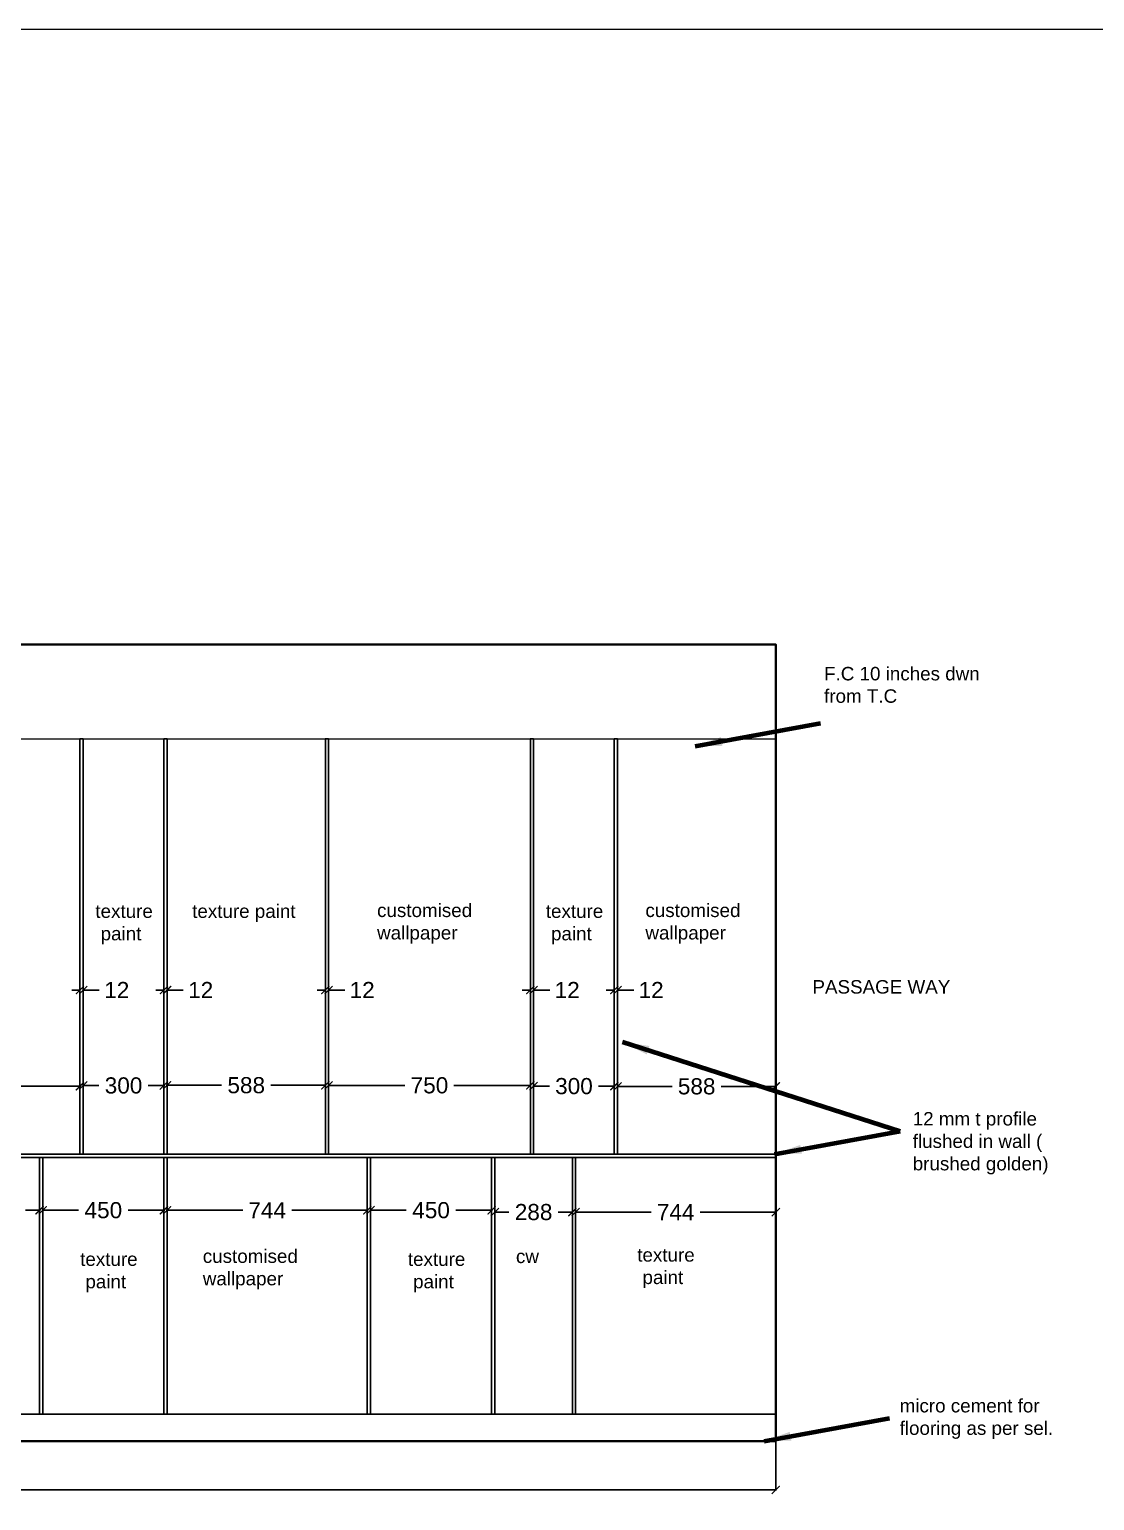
# Model space of a CAD drawing. Header units: millimetres. Extents: x 1464389 to 1998638, y -29162 to 256806.
# Drawn here: x 1543220 to 1547178, y 86248 to 91715 of the extents above; entities that cross this region are included whole.
import ezdxf

# ---------------------------------------------------------------- set-up
doc = ezdxf.new("R2010")
doc.units = ezdxf.units.MM
doc.header["$LTSCALE"] = 15
doc.header["$PDMODE"] = 35
doc.layers.get('0').update_dxf_attribs({"lineweight": 5})
for name, color, linetype, lineweight in [('dimension', 1, 'Continuous', 25), ('false ceiling', 124, 'Continuous', 9), ('leader', 10, 'Continuous', 18), ('LS_DR_TEXT', 7, 'Continuous', 13), ('LS_DR_Wall', 5, 'Continuous', 35)]:
    doc.layers.add(name, color=color, linetype=linetype, lineweight=lineweight)
doc.layers.add('Furnitures', color=7, linetype='Continuous', lineweight=25, true_color=0x753b00)
doc.layers.add('LS_DR_Skirting', color=154, linetype='Continuous')
doc.layers.add('Text', color=250, linetype='Continuous')
doc.styles.add('ARIAL', font='arial.ttf')
doc.styles.add('ROMANS', font='romans.shx')
doc.dimstyles.new('MD50', dxfattribs={"dimscale": 50, "dimtxt": 1.9, "dimasz": 1.3, "dimexe": 1.3, "dimexo": 2.38, "dimgap": 1, "dimtad": 1, "dimdec": 0, "dimzin": 3, "dimdsep": 46, "dimtxsty": 'ROMANS', "dimblk": 'OBLIQUE', "dimcen": -1.9, "dimdle": 1.3, "dimclrd": 150, "dimclre": 150, "dimclrt": 256, "dimadec": 0, "dimazin": 0, "dimtfac": 1, "dimtdec": 0, "dimtix": 1, "dimtmove": 2, "dimatfit": 3, "dimfxl": 1, "dimtolj": 1, "dimtzin": 3, "dimarcsym": 0})
doc.dimstyles.new('SC-25', dxfattribs={"dimtxt": 60, "dimasz": 30, "dimexe": 0, "dimexo": 0, "dimgap": 25, "dimtad": 0, "dimdec": 0, "dimzin": 0, "dimdsep": 46, "dimtxsty": 'ARIAL', "dimblk": 'ARCHTICK', "dimcen": 0.09, "dimdle": 3, "dimclrd": 251, "dimclre": 251, "dimclrt": 1, "dimadec": 0, "dimazin": 0, "dimtfac": 1, "dimtdec": 0, "dimtofl": 0, "dimtmove": 0, "dimatfit": 2, "dimfxl": 100, "dimtolj": 1, "dimtzin": 0, "dimarcsym": 0})

# ---------------------------------------------------------------- blocks, each defined once
blk = doc.blocks.new('_Oblique')
at = {"color": 0, "linetype": 'ByBlock', "lineweight": -2}
blk.add_line((-0.5, -0.5), (0.5, 0.5), dxfattribs=at)
blk = doc.blocks.new('_ArchTick')
at = {"color": 0, "linetype": 'ByBlock', "const_width": 0.15}
blk.add_lwpolyline([(-0.5, -0.5), (0.5, 0.5)], dxfattribs=at)
blk = doc.blocks.new('*D2272')
at = {"layer": 'Defpoints', "color": 0, "ltscale": 0.25, "transparency": 16777216}
for p in [(1542657.5, 87763.8), (1543407.5, 87788), (1543407.5, 87776.2)]:
    blk.add_point(p, dxfattribs=at)
at = {"layer": 'dimension', "color": 251, "lineweight": -2, "ltscale": 0.25, "transparency": 16777216}
for p, q in [((1542654.5, 87788), (1542941.5, 87788)), ((1542657.5, 87763.8), (1542657.5, 87788)), ((1543410.5, 87788), (1543123.4, 87788)), ((1543407.5, 87776.2), (1543407.5, 87788))]:
    blk.add_line(p, q, dxfattribs=at)
at = {"layer": 'dimension', "color": 251, "lineweight": -2, "ltscale": 0.25, "transparency": 16777216, "xscale": 30, "yscale": 30, "zscale": 30, "rotation": 180}
blk.add_blockref('_ArchTick', (1542657.5, 87788), dxfattribs=at)
at = {"layer": 'dimension', "color": 251, "lineweight": -2, "ltscale": 0.25, "transparency": 16777216, "xscale": 30, "yscale": 30, "zscale": 30}
blk.add_blockref('_ArchTick', (1543407.5, 87788), dxfattribs=at)
at = {"layer": 'dimension', "color": 1, "ltscale": 0.25, "transparency": 16777216, "insert": (1543032.5, 87788), "char_height": 60, "attachment_point": 5, "style": 'ARIAL'}
blk.add_mtext('\\A1;750', dxfattribs=at)
blk = doc.blocks.new('*D2273')
at = {"layer": 'Defpoints', "color": 0, "ltscale": 0.25, "transparency": 16777216}
for p in [(1543419.5, 87764.6), (1543719.5, 87790.6), (1543719.5, 87764.6)]:
    blk.add_point(p, dxfattribs=at)
at = {"layer": 'dimension', "color": 251, "lineweight": -2, "ltscale": 0.25, "transparency": 16777216}
for p, q in [((1543416.5, 87790.6), (1543478.3, 87790.6)), ((1543419.5, 87764.6), (1543419.5, 87790.6)), ((1543722.5, 87790.6), (1543660.6, 87790.6)), ((1543719.5, 87764.6), (1543719.5, 87790.6))]:
    blk.add_line(p, q, dxfattribs=at)
at = {"layer": 'dimension', "color": 251, "lineweight": -2, "ltscale": 0.25, "transparency": 16777216, "xscale": 30, "yscale": 30, "zscale": 30, "rotation": 180}
blk.add_blockref('_ArchTick', (1543419.5, 87790.6), dxfattribs=at)
at = {"layer": 'dimension', "color": 251, "lineweight": -2, "ltscale": 0.25, "transparency": 16777216, "xscale": 30, "yscale": 30, "zscale": 30}
blk.add_blockref('_ArchTick', (1543719.5, 87790.6), dxfattribs=at)
at = {"layer": 'dimension', "color": 1, "ltscale": 0.25, "transparency": 16777216, "insert": (1543569.5, 87790.6), "char_height": 60, "attachment_point": 5, "style": 'ARIAL'}
blk.add_mtext('\\A1;300', dxfattribs=at)
blk = doc.blocks.new('*D2274')
at = {"layer": 'Defpoints', "color": 0, "ltscale": 0.25, "transparency": 16777216}
for p in [(1543731.5, 87760.5), (1544319.5, 87791.5), (1544319.5, 87760.5)]:
    blk.add_point(p, dxfattribs=at)
at = {"layer": 'dimension', "color": 251, "lineweight": -2, "ltscale": 0.25, "transparency": 16777216}
for p, q in [((1543728.5, 87791.5), (1543934.1, 87791.5)), ((1543731.5, 87760.5), (1543731.5, 87791.5)), ((1544322.5, 87791.5), (1544116.8, 87791.5)), ((1544319.5, 87760.5), (1544319.5, 87791.5))]:
    blk.add_line(p, q, dxfattribs=at)
at = {"layer": 'dimension', "color": 251, "lineweight": -2, "ltscale": 0.25, "transparency": 16777216, "xscale": 30, "yscale": 30, "zscale": 30, "rotation": 180}
blk.add_blockref('_ArchTick', (1543731.5, 87791.5), dxfattribs=at)
at = {"layer": 'dimension', "color": 251, "lineweight": -2, "ltscale": 0.25, "transparency": 16777216, "xscale": 30, "yscale": 30, "zscale": 30}
blk.add_blockref('_ArchTick', (1544319.5, 87791.5), dxfattribs=at)
at = {"layer": 'dimension', "color": 1, "ltscale": 0.25, "transparency": 16777216, "insert": (1544025.5, 87791.5), "char_height": 60, "attachment_point": 5, "style": 'ARIAL'}
blk.add_mtext('\\A1;588', dxfattribs=at)
blk = doc.blocks.new('*D2275')
at = {"layer": 'Defpoints', "color": 0, "ltscale": 0.25, "transparency": 16777216}
for p in [(1544331.5, 87762.5), (1545081.5, 87791.1), (1545081.5, 87762.5)]:
    blk.add_point(p, dxfattribs=at)
at = {"layer": 'dimension', "color": 251, "lineweight": -2, "ltscale": 0.25, "transparency": 16777216}
for p, q in [((1544328.5, 87791.1), (1544615.5, 87791.1)), ((1544331.5, 87762.5), (1544331.5, 87791.1)), ((1545084.5, 87791.1), (1544797.4, 87791.1)), ((1545081.5, 87762.5), (1545081.5, 87791.1))]:
    blk.add_line(p, q, dxfattribs=at)
at = {"layer": 'dimension', "color": 251, "lineweight": -2, "ltscale": 0.25, "transparency": 16777216, "xscale": 30, "yscale": 30, "zscale": 30, "rotation": 180}
blk.add_blockref('_ArchTick', (1544331.5, 87791.1), dxfattribs=at)
at = {"layer": 'dimension', "color": 251, "lineweight": -2, "ltscale": 0.25, "transparency": 16777216, "xscale": 30, "yscale": 30, "zscale": 30}
blk.add_blockref('_ArchTick', (1545081.5, 87791.1), dxfattribs=at)
at = {"layer": 'dimension', "color": 1, "ltscale": 0.25, "transparency": 16777216, "insert": (1544706.5, 87791.1), "char_height": 60, "attachment_point": 5, "style": 'ARIAL'}
blk.add_mtext('\\A1;750', dxfattribs=at)
blk = doc.blocks.new('*D2276')
at = {"layer": 'Defpoints', "color": 0, "ltscale": 0.25, "transparency": 16777216}
for p in [(1545093.5, 87775.6), (1545393.5, 87788.1), (1545393.5, 87775.6)]:
    blk.add_point(p, dxfattribs=at)
at = {"layer": 'dimension', "color": 251, "lineweight": -2, "ltscale": 0.25, "transparency": 16777216}
for p, q in [((1545090.5, 87788.1), (1545152.3, 87788.1)), ((1545093.5, 87775.6), (1545093.5, 87788.1)), ((1545396.5, 87788.1), (1545334.6, 87788.1)), ((1545393.5, 87775.6), (1545393.5, 87788.1))]:
    blk.add_line(p, q, dxfattribs=at)
at = {"layer": 'dimension', "color": 251, "lineweight": -2, "ltscale": 0.25, "transparency": 16777216, "xscale": 30, "yscale": 30, "zscale": 30, "rotation": 180}
blk.add_blockref('_ArchTick', (1545093.5, 87788.1), dxfattribs=at)
at = {"layer": 'dimension', "color": 251, "lineweight": -2, "ltscale": 0.25, "transparency": 16777216, "xscale": 30, "yscale": 30, "zscale": 30}
blk.add_blockref('_ArchTick', (1545393.5, 87788.1), dxfattribs=at)
at = {"layer": 'dimension', "color": 1, "ltscale": 0.25, "transparency": 16777216, "insert": (1545243.5, 87788.1), "char_height": 60, "attachment_point": 5, "style": 'ARIAL'}
blk.add_mtext('\\A1;300', dxfattribs=at)
blk = doc.blocks.new('*D2277')
at = {"layer": 'Defpoints', "color": 0, "ltscale": 0.25, "transparency": 16777216}
for p in [(1545993.5, 87821.9), (1545405.5, 87787.3), (1545405.5, 87779)]:
    blk.add_point(p, dxfattribs=at)
at = {"layer": 'dimension', "color": 251, "lineweight": -2, "ltscale": 0.25, "transparency": 16777216}
for p, q in [((1545993.5, 87821.9), (1545993.5, 87787.3)), ((1545402.5, 87787.3), (1545608.1, 87787.3)), ((1545405.5, 87779), (1545405.5, 87787.3)), ((1545996.5, 87787.3), (1545790.8, 87787.3))]:
    blk.add_line(p, q, dxfattribs=at)
at = {"layer": 'dimension', "color": 251, "lineweight": -2, "ltscale": 0.25, "transparency": 16777216, "xscale": 30, "yscale": 30, "zscale": 30, "rotation": 180}
blk.add_blockref('_ArchTick', (1545405.5, 87787.3), dxfattribs=at)
at = {"layer": 'dimension', "color": 251, "lineweight": -2, "ltscale": 0.25, "transparency": 16777216, "xscale": 30, "yscale": 30, "zscale": 30}
blk.add_blockref('_ArchTick', (1545993.5, 87787.3), dxfattribs=at)
at = {"layer": 'dimension', "color": 1, "ltscale": 0.25, "transparency": 16777216, "insert": (1545699.5, 87787.3), "char_height": 60, "attachment_point": 5, "style": 'ARIAL'}
blk.add_mtext('\\A1;588', dxfattribs=at)
blk = doc.blocks.new('*D1628')
at = {"layer": 'Defpoints', "color": 0, "ltscale": 0.25, "transparency": 16777216}
for p in [(1543407.5, 88145.5), (1543419.5, 88145.5), (1543419.5, 88145.5)]:
    blk.add_point(p, dxfattribs=at)
at = {"layer": 'dimension', "color": 251, "lineweight": -2, "ltscale": 0.25, "transparency": 16777216}
for p, q in [((1543407.5, 88145.5), (1543377.5, 88145.5)), ((1543419.5, 88145.5), (1543479.5, 88145.5))]:
    blk.add_line(p, q, dxfattribs=at)
at = {"layer": 'dimension', "color": 251, "lineweight": -2, "ltscale": 0.25, "transparency": 16777216, "xscale": 30, "yscale": 30, "zscale": 30}
blk.add_blockref('_ArchTick', (1543407.5, 88145.5), dxfattribs=at)
at = {"layer": 'dimension', "color": 251, "lineweight": -2, "ltscale": 0.25, "transparency": 16777216, "xscale": 30, "yscale": 30, "zscale": 30, "rotation": 180}
blk.add_blockref('_ArchTick', (1543419.5, 88145.5), dxfattribs=at)
at = {"layer": 'dimension', "color": 1, "ltscale": 0.25, "transparency": 16777216, "insert": (1543544.3, 88145.5), "char_height": 60, "attachment_point": 5, "style": 'ARIAL'}
blk.add_mtext('\\A1;12', dxfattribs=at)
blk = doc.blocks.new('*D1629')
at = {"layer": 'Defpoints', "color": 0, "ltscale": 0.25, "transparency": 16777216}
for p in [(1543719.5, 88145.5), (1543731.5, 88145.5), (1543731.5, 88145.5)]:
    blk.add_point(p, dxfattribs=at)
at = {"layer": 'dimension', "color": 251, "lineweight": -2, "ltscale": 0.25, "transparency": 16777216}
for p, q in [((1543719.5, 88145.5), (1543689.5, 88145.5)), ((1543731.5, 88145.5), (1543791.5, 88145.5))]:
    blk.add_line(p, q, dxfattribs=at)
at = {"layer": 'dimension', "color": 251, "lineweight": -2, "ltscale": 0.25, "transparency": 16777216, "xscale": 30, "yscale": 30, "zscale": 30}
blk.add_blockref('_ArchTick', (1543719.5, 88145.5), dxfattribs=at)
at = {"layer": 'dimension', "color": 251, "lineweight": -2, "ltscale": 0.25, "transparency": 16777216, "xscale": 30, "yscale": 30, "zscale": 30, "rotation": 180}
blk.add_blockref('_ArchTick', (1543731.5, 88145.5), dxfattribs=at)
at = {"layer": 'dimension', "color": 1, "ltscale": 0.25, "transparency": 16777216, "insert": (1543856.3, 88145.5), "char_height": 60, "attachment_point": 5, "style": 'ARIAL'}
blk.add_mtext('\\A1;12', dxfattribs=at)
blk = doc.blocks.new('*D1630')
at = {"layer": 'Defpoints', "color": 0, "ltscale": 0.25, "transparency": 16777216}
for p in [(1544319.5, 88145.5), (1544331.5, 88145.5), (1544331.5, 88145.5)]:
    blk.add_point(p, dxfattribs=at)
at = {"layer": 'dimension', "color": 251, "lineweight": -2, "ltscale": 0.25, "transparency": 16777216}
for p, q in [((1544319.5, 88145.5), (1544289.5, 88145.5)), ((1544331.5, 88145.5), (1544391.5, 88145.5))]:
    blk.add_line(p, q, dxfattribs=at)
at = {"layer": 'dimension', "color": 251, "lineweight": -2, "ltscale": 0.25, "transparency": 16777216, "xscale": 30, "yscale": 30, "zscale": 30}
blk.add_blockref('_ArchTick', (1544319.5, 88145.5), dxfattribs=at)
at = {"layer": 'dimension', "color": 251, "lineweight": -2, "ltscale": 0.25, "transparency": 16777216, "xscale": 30, "yscale": 30, "zscale": 30, "rotation": 180}
blk.add_blockref('_ArchTick', (1544331.5, 88145.5), dxfattribs=at)
at = {"layer": 'dimension', "color": 1, "ltscale": 0.25, "transparency": 16777216, "insert": (1544456.3, 88145.5), "char_height": 60, "attachment_point": 5, "style": 'ARIAL'}
blk.add_mtext('\\A1;12', dxfattribs=at)
blk = doc.blocks.new('*D1631')
at = {"layer": 'Defpoints', "color": 0, "ltscale": 0.25, "transparency": 16777216}
for p in [(1545081.5, 88145.5), (1545093.5, 88145.5), (1545093.5, 88145.5)]:
    blk.add_point(p, dxfattribs=at)
at = {"layer": 'dimension', "color": 251, "lineweight": -2, "ltscale": 0.25, "transparency": 16777216}
for p, q in [((1545081.5, 88145.5), (1545051.5, 88145.5)), ((1545093.5, 88145.5), (1545153.5, 88145.5))]:
    blk.add_line(p, q, dxfattribs=at)
at = {"layer": 'dimension', "color": 251, "lineweight": -2, "ltscale": 0.25, "transparency": 16777216, "xscale": 30, "yscale": 30, "zscale": 30}
blk.add_blockref('_ArchTick', (1545081.5, 88145.5), dxfattribs=at)
at = {"layer": 'dimension', "color": 251, "lineweight": -2, "ltscale": 0.25, "transparency": 16777216, "xscale": 30, "yscale": 30, "zscale": 30, "rotation": 180}
blk.add_blockref('_ArchTick', (1545093.5, 88145.5), dxfattribs=at)
at = {"layer": 'dimension', "color": 1, "ltscale": 0.25, "transparency": 16777216, "insert": (1545218.3, 88145.5), "char_height": 60, "attachment_point": 5, "style": 'ARIAL'}
blk.add_mtext('\\A1;12', dxfattribs=at)
blk = doc.blocks.new('*D1632')
at = {"layer": 'Defpoints', "color": 0, "ltscale": 0.25, "transparency": 16777216}
for p in [(1545393.5, 88145.5), (1545405.5, 88145.5), (1545405.5, 88145.5)]:
    blk.add_point(p, dxfattribs=at)
at = {"layer": 'dimension', "color": 251, "lineweight": -2, "ltscale": 0.25, "transparency": 16777216}
for p, q in [((1545393.5, 88145.5), (1545363.5, 88145.5)), ((1545405.5, 88145.5), (1545465.5, 88145.5))]:
    blk.add_line(p, q, dxfattribs=at)
at = {"layer": 'dimension', "color": 251, "lineweight": -2, "ltscale": 0.25, "transparency": 16777216, "xscale": 30, "yscale": 30, "zscale": 30}
blk.add_blockref('_ArchTick', (1545393.5, 88145.5), dxfattribs=at)
at = {"layer": 'dimension', "color": 251, "lineweight": -2, "ltscale": 0.25, "transparency": 16777216, "xscale": 30, "yscale": 30, "zscale": 30, "rotation": 180}
blk.add_blockref('_ArchTick', (1545405.5, 88145.5), dxfattribs=at)
at = {"layer": 'dimension', "color": 1, "ltscale": 0.25, "transparency": 16777216, "insert": (1545530.3, 88145.5), "char_height": 60, "attachment_point": 5, "style": 'ARIAL'}
blk.add_mtext('\\A1;12', dxfattribs=at)
blk = doc.blocks.new('*D2283')
at = {"layer": 'Defpoints', "color": 0, "ltscale": 0.25, "transparency": 16777216}
for p in [(1542969.5, 87327.1), (1543257.5, 87327.1), (1543257.5, 87327.1)]:
    blk.add_point(p, dxfattribs=at)
at = {"layer": 'dimension', "color": 251, "lineweight": -2, "ltscale": 0.25, "transparency": 16777216}
for p, q in [((1542966.5, 87327.1), (1543021.6, 87327.1)), ((1543260.5, 87327.1), (1543205.3, 87327.1))]:
    blk.add_line(p, q, dxfattribs=at)
at = {"layer": 'dimension', "color": 251, "lineweight": -2, "ltscale": 0.25, "transparency": 16777216, "xscale": 30, "yscale": 30, "zscale": 30, "rotation": 180}
blk.add_blockref('_ArchTick', (1542969.5, 87327.1), dxfattribs=at)
at = {"layer": 'dimension', "color": 251, "lineweight": -2, "ltscale": 0.25, "transparency": 16777216, "xscale": 30, "yscale": 30, "zscale": 30}
blk.add_blockref('_ArchTick', (1543257.5, 87327.1), dxfattribs=at)
at = {"layer": 'dimension', "color": 1, "ltscale": 0.25, "transparency": 16777216, "insert": (1543113.5, 87327.1), "char_height": 60, "attachment_point": 5, "style": 'ARIAL'}
blk.add_mtext('\\A1;288', dxfattribs=at)
blk = doc.blocks.new('*D2284')
at = {"layer": 'Defpoints', "color": 0, "ltscale": 0.25, "transparency": 16777216}
for p in [(1543269.5, 87327.1), (1543719.5, 87327.1), (1543719.5, 87327.1)]:
    blk.add_point(p, dxfattribs=at)
at = {"layer": 'dimension', "color": 251, "lineweight": -2, "ltscale": 0.25, "transparency": 16777216}
for p, q in [((1543266.5, 87327.1), (1543402.1, 87327.1)), ((1543722.5, 87327.1), (1543586.9, 87327.1))]:
    blk.add_line(p, q, dxfattribs=at)
at = {"layer": 'dimension', "color": 251, "lineweight": -2, "ltscale": 0.25, "transparency": 16777216, "xscale": 30, "yscale": 30, "zscale": 30, "rotation": 180}
blk.add_blockref('_ArchTick', (1543269.5, 87327.1), dxfattribs=at)
at = {"layer": 'dimension', "color": 251, "lineweight": -2, "ltscale": 0.25, "transparency": 16777216, "xscale": 30, "yscale": 30, "zscale": 30}
blk.add_blockref('_ArchTick', (1543719.5, 87327.1), dxfattribs=at)
at = {"layer": 'dimension', "color": 1, "ltscale": 0.25, "transparency": 16777216, "insert": (1543494.5, 87327.1), "char_height": 60, "attachment_point": 5, "style": 'ARIAL'}
blk.add_mtext('\\A1;450', dxfattribs=at)
blk = doc.blocks.new('*D2285')
at = {"layer": 'Defpoints', "color": 0, "ltscale": 0.25, "transparency": 16777216}
for p in [(1543731.5, 87313.9), (1544475.5, 87327.1), (1544475.5, 87313.9)]:
    blk.add_point(p, dxfattribs=at)
at = {"layer": 'dimension', "color": 251, "lineweight": -2, "ltscale": 0.25, "transparency": 16777216}
for p, q in [((1543728.5, 87327.1), (1544012.6, 87327.1)), ((1543731.5, 87313.9), (1543731.5, 87327.1)), ((1544478.5, 87327.1), (1544194.4, 87327.1)), ((1544475.5, 87313.9), (1544475.5, 87327.1))]:
    blk.add_line(p, q, dxfattribs=at)
at = {"layer": 'dimension', "color": 251, "lineweight": -2, "ltscale": 0.25, "transparency": 16777216, "xscale": 30, "yscale": 30, "zscale": 30, "rotation": 180}
blk.add_blockref('_ArchTick', (1543731.5, 87327.1), dxfattribs=at)
at = {"layer": 'dimension', "color": 251, "lineweight": -2, "ltscale": 0.25, "transparency": 16777216, "xscale": 30, "yscale": 30, "zscale": 30}
blk.add_blockref('_ArchTick', (1544475.5, 87327.1), dxfattribs=at)
at = {"layer": 'dimension', "color": 1, "ltscale": 0.25, "transparency": 16777216, "insert": (1544103.5, 87327.1), "char_height": 60, "attachment_point": 5, "style": 'ARIAL'}
blk.add_mtext('\\A1;744', dxfattribs=at)
blk = doc.blocks.new('*D2286')
at = {"layer": 'Defpoints', "color": 0, "ltscale": 0.25, "transparency": 16777216}
for p in [(1544487.5, 87327.1), (1544937.5, 87327.1), (1544937.5, 87327.1)]:
    blk.add_point(p, dxfattribs=at)
at = {"layer": 'dimension', "color": 251, "lineweight": -2, "ltscale": 0.25, "transparency": 16777216}
for p, q in [((1544484.5, 87327.1), (1544620.1, 87327.1)), ((1544940.5, 87327.1), (1544804.9, 87327.1))]:
    blk.add_line(p, q, dxfattribs=at)
at = {"layer": 'dimension', "color": 251, "lineweight": -2, "ltscale": 0.25, "transparency": 16777216, "xscale": 30, "yscale": 30, "zscale": 30, "rotation": 180}
blk.add_blockref('_ArchTick', (1544487.5, 87327.1), dxfattribs=at)
at = {"layer": 'dimension', "color": 251, "lineweight": -2, "ltscale": 0.25, "transparency": 16777216, "xscale": 30, "yscale": 30, "zscale": 30}
blk.add_blockref('_ArchTick', (1544937.5, 87327.1), dxfattribs=at)
at = {"layer": 'dimension', "color": 1, "ltscale": 0.25, "transparency": 16777216, "insert": (1544712.5, 87327.1), "char_height": 60, "attachment_point": 5, "style": 'ARIAL'}
blk.add_mtext('\\A1;450', dxfattribs=at)
blk = doc.blocks.new('*D2287')
at = {"layer": 'Defpoints', "color": 0, "ltscale": 0.25, "transparency": 16777216}
for p in [(1544949.5, 87311.8), (1545237.5, 87320.1), (1545237.5, 87311.8)]:
    blk.add_point(p, dxfattribs=at)
at = {"layer": 'dimension', "color": 251, "lineweight": -2, "ltscale": 0.25, "transparency": 16777216}
for p, q in [((1544946.5, 87320.1), (1545001.6, 87320.1)), ((1544949.5, 87311.8), (1544949.5, 87320.1)), ((1545240.5, 87320.1), (1545185.3, 87320.1)), ((1545237.5, 87311.8), (1545237.5, 87320.1))]:
    blk.add_line(p, q, dxfattribs=at)
at = {"layer": 'dimension', "color": 251, "lineweight": -2, "ltscale": 0.25, "transparency": 16777216, "xscale": 30, "yscale": 30, "zscale": 30, "rotation": 180}
blk.add_blockref('_ArchTick', (1544949.5, 87320.1), dxfattribs=at)
at = {"layer": 'dimension', "color": 251, "lineweight": -2, "ltscale": 0.25, "transparency": 16777216, "xscale": 30, "yscale": 30, "zscale": 30}
blk.add_blockref('_ArchTick', (1545237.5, 87320.1), dxfattribs=at)
at = {"layer": 'dimension', "color": 1, "ltscale": 0.25, "transparency": 16777216, "insert": (1545093.5, 87320.1), "char_height": 60, "attachment_point": 5, "style": 'ARIAL'}
blk.add_mtext('\\A1;288', dxfattribs=at)
blk = doc.blocks.new('*D2288')
at = {"layer": 'Defpoints', "color": 0, "ltscale": 0.25, "transparency": 16777216}
for p in [(1545249.5, 87311.7), (1545993.5, 87320.1), (1545993.5, 87311.7)]:
    blk.add_point(p, dxfattribs=at)
at = {"layer": 'dimension', "color": 251, "lineweight": -2, "ltscale": 0.25, "transparency": 16777216}
for p, q in [((1545246.5, 87320.1), (1545530.6, 87320.1)), ((1545249.5, 87311.7), (1545249.5, 87320.1)), ((1545996.5, 87320.1), (1545712.4, 87320.1)), ((1545993.5, 87311.7), (1545993.5, 87320.1))]:
    blk.add_line(p, q, dxfattribs=at)
at = {"layer": 'dimension', "color": 251, "lineweight": -2, "ltscale": 0.25, "transparency": 16777216, "xscale": 30, "yscale": 30, "zscale": 30, "rotation": 180}
blk.add_blockref('_ArchTick', (1545249.5, 87320.1), dxfattribs=at)
at = {"layer": 'dimension', "color": 251, "lineweight": -2, "ltscale": 0.25, "transparency": 16777216, "xscale": 30, "yscale": 30, "zscale": 30}
blk.add_blockref('_ArchTick', (1545993.5, 87320.1), dxfattribs=at)
at = {"layer": 'dimension', "color": 1, "ltscale": 0.25, "transparency": 16777216, "insert": (1545621.5, 87320.1), "char_height": 60, "attachment_point": 5, "style": 'ARIAL'}
blk.add_mtext('\\A1;744', dxfattribs=at)
blk = doc.blocks.new('*D2289')
at = {"layer": 'Defpoints', "color": 0, "ltscale": 0.25, "transparency": 16777216}
for p in [(1539675.5, 86469.5), (1545993.5, 86469.5), (1545993.5, 86287.7)]:
    blk.add_point(p, dxfattribs=at)
at = {"layer": 'dimension', "color": 251, "lineweight": -2, "ltscale": 0.25, "transparency": 16777216}
for p, q in [((1539675.5, 86469.5), (1539675.5, 86287.7)), ((1545993.5, 86469.5), (1545993.5, 86287.7)), ((1539672.5, 86287.7), (1542719.7, 86287.7)), ((1545996.5, 86287.7), (1542949.3, 86287.7))]:
    blk.add_line(p, q, dxfattribs=at)
at = {"layer": 'dimension', "color": 251, "lineweight": -2, "ltscale": 0.25, "transparency": 16777216, "xscale": 30, "yscale": 30, "zscale": 30, "rotation": 180}
blk.add_blockref('_ArchTick', (1539675.5, 86287.7), dxfattribs=at)
at = {"layer": 'dimension', "color": 251, "lineweight": -2, "ltscale": 0.25, "transparency": 16777216, "xscale": 30, "yscale": 30, "zscale": 30}
blk.add_blockref('_ArchTick', (1545993.5, 86287.7), dxfattribs=at)
at = {"layer": 'dimension', "color": 1, "ltscale": 0.25, "transparency": 16777216, "insert": (1542834.5, 86287.7), "char_height": 60, "attachment_point": 5, "style": 'ARIAL'}
blk.add_mtext('\\A1;6318', dxfattribs=at)

msp = doc.modelspace()

# ---------------------------------------------------------------- linework, layer by layer
at = {"ltscale": 0.25}
for q in [(1545993.5, 87535.7), (1545393.5, 87535.7)]:
    msp.add_line((1545093.5, 87535.7), q, dxfattribs=at)
msp.add_lwpolyline([(1566247, 91715.1), (1520964.5, 91715.1)], dxfattribs=at)
at = {"layer": 'false ceiling', "ltscale": 0.25}
msp.add_line((1539675.5, 89079.5), (1545993.5, 89079.5), dxfattribs=at)
at = {"layer": 'Furnitures', "ltscale": 0.25}
for p, q in [((1543269.5, 87523.7), (1543269.5, 86569.7)), ((1544487.5, 87523.7), (1544487.5, 86569.7))]:
    msp.add_line(p, q, dxfattribs=at)
for points in [[(1543419.5, 89079.5), (1543419.5, 87535.7), (1543407.5, 87535.7), (1543407.5, 89079.5)], [(1543731.5, 89079.5), (1543731.5, 87535.7), (1543719.5, 87535.7), (1543719.5, 89079.5)], [(1543731.5, 89079.5), (1543731.5, 87535.7), (1543719.5, 87535.7), (1543719.5, 89079.5)], [(1544331.5, 89079.5), (1544331.5, 87535.7), (1544319.5, 87535.7), (1544319.5, 89079.5)], [(1545093.5, 89079.5), (1545093.5, 87535.7), (1545081.5, 87535.7), (1545081.5, 89079.5)], [(1545405.5, 89079.5), (1545405.5, 87535.7), (1545393.5, 87535.7), (1545393.5, 89079.5)], [(1545405.5, 89079.5), (1545405.5, 87535.7), (1545393.5, 87535.7), (1545393.5, 89079.5)], [(1539675.5, 87535.7), (1545993.5, 87535.7), (1545993.5, 87523.7), (1539675.5, 87523.7)], [(1543269.5, 87523.7), (1543269.5, 86569.7), (1543257.5, 86569.7), (1543257.5, 87523.7)], [(1543731.5, 87523.7), (1543731.5, 86569.7), (1543719.5, 86569.7), (1543719.5, 87523.7)], [(1544487.5, 87523.7), (1544487.5, 86569.7), (1544475.5, 86569.7), (1544475.5, 87523.7)], [(1544949.5, 87523.7), (1544949.5, 86569.7), (1544937.5, 86569.7), (1544937.5, 87523.7)], [(1545249.5, 87523.7), (1545249.5, 86569.7), (1545237.5, 86569.7), (1545237.5, 87523.7)]]:
    msp.add_lwpolyline(points, close=True, dxfattribs=at)
at = {"layer": 'LS_DR_Skirting', "ltscale": 0.25}
msp.add_line((1539675.5, 86569.7), (1545993.5, 86569.7), dxfattribs=at)
at = {"layer": 'LS_DR_Wall'}
for points in [[(1539525.5, 89429.5), (1545993.5, 89429.5), (1545993.5, 86469.5), (1539525.5, 86469.5)], [(1539675.5, 89429.5), (1545993.5, 89429.5), (1545993.5, 86469.5), (1539675.5, 86469.5)]]:
    msp.add_lwpolyline(points, close=True, dxfattribs=at)

# ---------------------------------------------------------------- texts
at = {"layer": 'LS_DR_TEXT', "char_height": 50, "attachment_point": 1, "style": 'ARIAL'}
for s, insert in [('F.C 10 inches dwn from T.C', (1546173.1, 89346.2)), ('PASSAGE WAY', (1546129.9, 88182.3)), ('12 mm t profile flushed in wall ( brushed golden)', (1546502.6, 87692.1)), ('micro cement for flooring as per sel.', (1546453.9, 86625.9))]:
    msp.add_mtext_dynamic_manual_height_columns(s, width=601.013, gutter_width=375, heights=[0], dxfattribs=dict(at, insert=insert))
at = {"layer": 'Text', "char_height": 50, "attachment_point": 1, "style": 'ARIAL'}
for s, width, insert in [('texture\\P paint', 601.013, (1543464.9, 88463.5)), ('texture paint', 1207.398, (1543824.6, 88463.5)), ('customised\\Pwallpaper', 601.013, (1544511.8, 88466.7)), ('texture\\P paint', 601.013, (1545138.9, 88463.5)), ('customised\\Pwallpaper', 601.013, (1545509.1, 88466.7)), ('texture\\P paint', 601.013, (1543408.3, 87170.4)), ('customised\\Pwallpaper', 601.013, (1543864.1, 87181.5)), ('texture\\P paint', 601.013, (1544626.3, 87170.4)), ('cw', 601.013, (1545028, 87180.8)), ('texture\\P paint', 601.013, (1545478.8, 87186.2))]:
    msp.add_mtext_dynamic_manual_height_columns(s, width=width, gutter_width=375, heights=[0], dxfattribs=dict(at, insert=insert))

# ---------------------------------------------------------------- dimensions: what is measured, and where the dimension line sits
at = {"layer": 'dimension', "ltscale": 0.25}
for base, p1, p2, picture, middle in [((1543419.5, 88145.5), (1543407.5, 88145.5), (1543419.5, 88145.5), '*D1628', (1543544.3, 88145.5)), ((1543731.5, 88145.5), (1543719.5, 88145.5), (1543731.5, 88145.5), '*D1629', (1543856.3, 88145.5)), ((1544331.5, 88145.5), (1544319.5, 88145.5), (1544331.5, 88145.5), '*D1630', (1544456.3, 88145.5)), ((1545093.5, 88145.5), (1545081.5, 88145.5), (1545093.5, 88145.5), '*D1631', (1545218.3, 88145.5)), ((1545405.5, 88145.5), (1545393.5, 88145.5), (1545405.5, 88145.5), '*D1632', (1545530.3, 88145.5)), ((1543407.5, 87788), (1542657.5, 87763.8), (1543407.5, 87776.2), '*D2272', (1543032.5, 87788)), ((1543719.5, 87790.6), (1543419.5, 87764.6), (1543719.5, 87764.6), '*D2273', (1543569.5, 87790.6)), ((1544319.5, 87791.5), (1543731.5, 87760.5), (1544319.5, 87760.5), '*D2274', (1544025.5, 87791.5)), ((1545081.5, 87791.1), (1544331.5, 87762.5), (1545081.5, 87762.5), '*D2275', (1544706.5, 87791.1)), ((1545393.5, 87788.1), (1545093.5, 87775.6), (1545393.5, 87775.6), '*D2276', (1545243.5, 87788.1)), ((1545405.5, 87787.3), (1545993.5, 87821.9), (1545405.5, 87779), '*D2277', (1545699.5, 87787.3)), ((1543257.5, 87327.1), (1542969.5, 87327.1), (1543257.5, 87327.1), '*D2283', (1543113.5, 87327.1)), ((1543719.5, 87327.1), (1543269.5, 87327.1), (1543719.5, 87327.1), '*D2284', (1543494.5, 87327.1)), ((1544475.5, 87327.1), (1543731.5, 87313.9), (1544475.5, 87313.9), '*D2285', (1544103.5, 87327.1)), ((1544937.5, 87327.1), (1544487.5, 87327.1), (1544937.5, 87327.1), '*D2286', (1544712.5, 87327.1)), ((1545237.5, 87320.1), (1544949.5, 87311.8), (1545237.5, 87311.8), '*D2287', (1545093.5, 87320.1)), ((1545993.5, 87320.1), (1545249.5, 87311.7), (1545993.5, 87311.7), '*D2288', (1545621.5, 87320.1)), ((1545993.5, 86287.7), (1539675.5, 86469.5), (1545993.5, 86469.5), '*D2289', (1542834.5, 86287.7))]:
    dim = msp.add_linear_dim(base=base, p1=p1, p2=p2, dimstyle='SC-25', dxfattribs=at)
    dim.commit()
    dim.dimension.update_dxf_attribs({"geometry": picture, "text_midpoint": middle})

# ---------------------------------------------------------------- leaders
at = {"layer": 'leader', "ltscale": 0.25}
for points in [[(1545694, 89051.1), (1546160.1, 89136.6)], [(1545423.5, 87952.4), (1546455.4, 87621.3)], [(1545989.2, 87535.7), (1546455.4, 87621.3)], [(1545950.1, 86469.5), (1546416.2, 86555.1)]]:
    msp.add_leader(points, dimstyle='MD50', override={"dimtxt": 2, "dimasz": 2, "dimgap": 1, "dimtad": 0, "dimclrd": 256, "dimclre": 8, "dimclrt": 1, "dimfxl": 30, "dimlwd": 65535, "dimlwe": 65535, "dimarcsym": 2}, dxfattribs=at)

doc.saveas('drawing.dxf')
